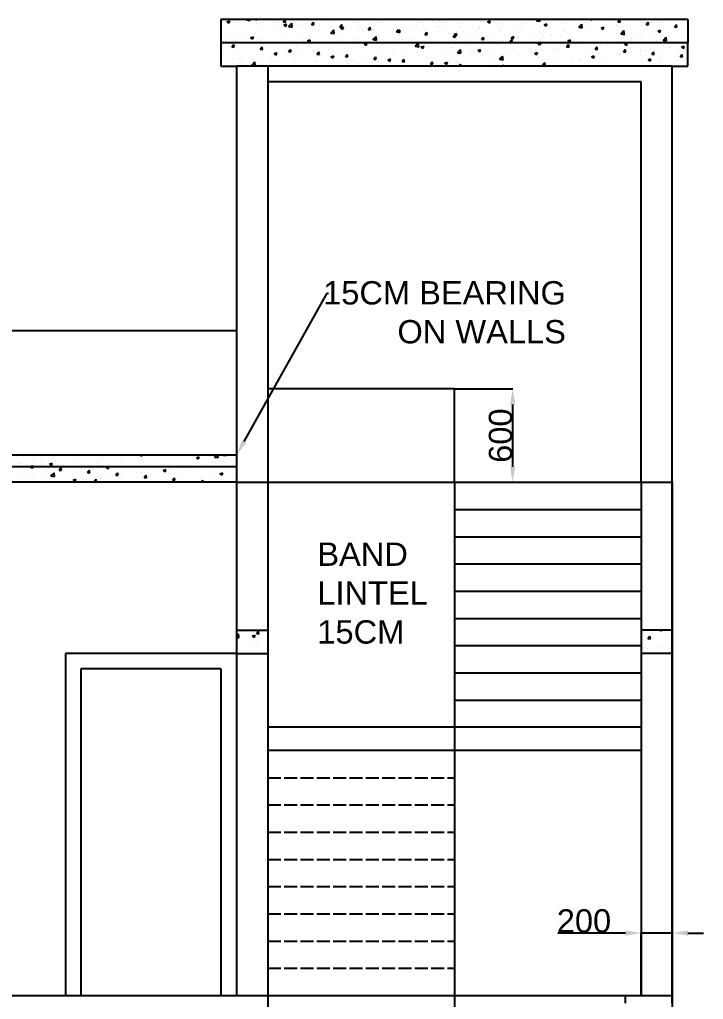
# Model space of a CAD drawing. Header units: millimetres. Extents: x -1589 to 35168, y -1989 to 23976.
# Drawn here: x 3745 to 8139, y 17676 to 23976 of the extents above; entities that cross this region are included whole.
import ezdxf
from ezdxf import colors
from ezdxf.entities.mleader import LeaderData, LeaderLine
from ezdxf.math import Vec2, Vec3

# ---------------------------------------------------------------- set-up
doc = ezdxf.new("R2010")
doc.units = ezdxf.units.MM
doc.linetypes.add('ACAD_ISO02W100', pattern=[15, 12, -3])
doc.layers.get('0').update_dxf_attribs({"true_color": 0xc2ced6})
doc.styles.get("Standard").update_dxf_attribs({"font": 'arial.ttf'})
doc.dimstyles.new('ISO-25', dxfattribs={"dimtxt": 2.5, "dimasz": 2.5, "dimexe": 1.25, "dimexo": 0.625, "dimtad": 1, "dimtxsty": 'Standard', "dimcen": 2.5, "dimadec": 0, "dimazin": 0, "dimtfac": 1, "dimtmove": 0, "dimatfit": 3, "dimfxl": 1, "dimarcsym": 0})

# ---------------------------------------------------------------- blocks, each defined once
blk = doc.blocks.new('*D32')
at = {"color": 0, "lineweight": -2, "transparency": 16777216}
for p, q in [((6539.7, 21600.8), (6914.6, 21600.8)), ((6913.4, 21500.8), (6913.4, 21100.8)), ((6539.7, 21000.8), (6914.6, 21000.8))]:
    blk.add_line(p, q, dxfattribs=at)
at = {"color": 0, "transparency": 16777216}
for points in [[(6896.7, 21500.8), (6930.1, 21500.8), (6913.4, 21600.8)], [(6896.7, 21100.8), (6930.1, 21100.8), (6913.4, 21000.8)]]:
    blk.add_solid(points, dxfattribs=at)
at = {"layer": 'Defpoints', "color": 0, "transparency": 16777216}
for p in [(6539.1, 21600.8), (6539.1, 21000.8), (6913.4, 21000.8)]:
    blk.add_point(p, dxfattribs=at)
at = {"color": 0, "transparency": 16777216, "insert": (6836.2, 21300.8), "char_height": 150, "attachment_point": 5, "rotation": 90}
blk.add_mtext('600', dxfattribs=at)
blk = doc.blocks.new('*D36')
at = {"color": 0, "lineweight": -2, "transparency": 16777216}
for p, q in [((7639.1, 18102.2), (7204.4, 18102.2)), ((7739.1, 17701.5), (7739.1, 18103.5)), ((7939.1, 18102.2), (7739.1, 18102.2)), ((7939.1, 17701.5), (7939.1, 18103.5)), ((8039.1, 18102.2), (8139.1, 18102.2))]:
    blk.add_line(p, q, dxfattribs=at)
at = {"color": 0, "transparency": 16777216}
for points in [[(7639.1, 18118.9), (7639.1, 18085.6), (7739.1, 18102.2)], [(8039.1, 18118.9), (8039.1, 18085.6), (7939.1, 18102.2)]]:
    blk.add_solid(points, dxfattribs=at)
at = {"layer": 'Defpoints', "color": 0, "transparency": 16777216}
for p in [(7739.1, 18102.2), (7739.1, 17700.8), (7939.1, 17700.8)]:
    blk.add_point(p, dxfattribs=at)
at = {"color": 0, "transparency": 16777216, "insert": (7371.7, 18179.5), "char_height": 150, "attachment_point": 5}
blk.add_mtext('200', dxfattribs=at)

msp = doc.modelspace()

# ---------------------------------------------------------------- linework, layer by layer
for p, q in [((5139.07928, 23975.84737), (5039.07928, 23975.84737)), ((5039.07928, 23975.84737), (5039.07928, 23825.84737)), ((8039.07928, 23975.84737), (5139.07928, 23975.84737)), ((8039.07928, 23975.84737), (8039.07928, 23825.84737)), ((5139.07928, 23825.84737), (5039.07928, 23825.84737)), ((5039.07928, 23825.84737), (5039.07928, 23675.84737)), ((8039.07928, 23825.84737), (5139.07928, 23825.84737)), ((8039.07928, 23675.84737), (8039.07928, 23825.84737)), ((5039.07928, 23675.84737), (5139.07928, 23675.84737)), ((7939.07928, 23675.84737), (5139.07928, 23675.84737)), ((5139.07928, 23675.84737), (5139.07928, 21000.84737)), ((5339.07928, 23675.84737), (5339.07928, 21000.84737)), ((7939.07928, 23625.84737), (7939.07928, 23675.84737)), ((7939.07928, 23675.84737), (7989.07928, 23675.84737)), ((7939.07928, 23575.84737), (7939.07928, 23625.84737)), ((7989.07928, 23675.84737), (8039.07928, 23675.84737)), ((7739.07928, 23575.84737), (5339.07928, 23575.84737)), ((7739.07928, 21600.84737), (7739.07928, 23575.84737)), ((7939.07928, 21600.84737), (7939.07928, 23575.84737)), ((117.2048, 21975.84737), (5139.07928, 21975.84737)), ((6539.07928, 21600.84737), (5339.07928, 21600.84737)), ((6539.07928, 21000.84737), (6539.07928, 21600.84737)), ((7739.07928, 21000.84737), (7739.07928, 21600.84737)), ((7939.07928, 21000.84737), (7939.07928, 21600.84737)), ((5139.07928, 21175.84737), (117.2048, 21175.84737)), ((5139.07928, 21100.84737), (117.2048, 21100.84737)), ((5139.07928, 21000.84737), (39.07928, 21000.84737)), ((5139.07928, 21000.84737), (7939.07928, 21000.84737)), ((5139.07928, 21000.84737), (5139.07928, 17700.84737)), ((5339.07928, 21000.84737), (5339.07928, 14350.84737)), ((6539.07928, 21000.84737), (6539.07928, 14350.84737)), ((7739.07928, 21000.84737), (7739.07928, 17700.84737)), ((7939.07928, 17700.84737), (7939.07928, 21000.84737)), ((7939.07928, 21000.84737), (7939.07928, 14350.84737)), ((6539.07928, 20825.84737), (7739.07928, 20825.84737)), ((6539.07928, 20650.84737), (7739.07928, 20650.84737)), ((6539.07928, 20475.84737), (7739.07928, 20475.84737)), ((6539.07928, 20300.84737), (7739.07928, 20300.84737)), ((6539.07928, 20125.84737), (7739.07928, 20125.84737)), ((5139.07928, 20050.84737), (5339.07928, 20050.84737)), ((7939.07928, 20050.84737), (7739.07928, 20050.84737)), ((6539.07928, 19950.84737), (7739.07928, 19950.84737)), ((5139.07928, 19900.84737), (4039.07928, 19900.84737)), ((4039.07928, 19900.84737), (4039.07928, 17700.84737)), ((5139.07928, 19900.84737), (5339.07928, 19900.84737)), ((7939.07928, 19900.84737), (7739.07928, 19900.84737)), ((5039.07928, 19800.84737), (4139.07928, 19800.84737)), ((4139.07928, 19800.84737), (4139.07928, 17700.84737)), ((5039.07928, 19800.84737), (5039.07928, 17700.84737)), ((6539.07928, 19775.84737), (7739.07928, 19775.84737)), ((6539.07928, 19600.84737), (7739.07928, 19600.84737)), ((7739.07928, 19425.84737), (5339.07928, 19425.84737)), ((7739.07928, 19275.84737), (5339.07928, 19275.84737)), ((239.07928, 17700.84737), (7939.07928, 17700.84737)), ((3738.34289, 17700.84737), (5139.07928, 17700.84737)), ((7639.07928, 17650.84737), (7639.07928, 17700.84737)), ((7939.07928, 17650.84737), (7939.07928, 17700.84737))]:
    msp.add_line(p, q)
at = {"linetype": 'Continuous'}
for p, q in [((5069.12305, 23966.64112), (5069.12305, 23966.64112)), ((5077.61517, 23961.08707), (5090.2497, 23952.56497)), ((5077.62314, 23961.10466), (5095.40785, 23967.93157)), ((5090.2517, 23952.56429), (5095.40188, 23967.9133)), ((5128.74778, 23956.91562), (5128.74778, 23956.91562)), ((5202.65433, 23973.28553), (5205.11241, 23975.84737)), ((5202.66276, 23973.26766), (5225.25266, 23969.76416)), ((5225.25563, 23969.78336), (5224.55019, 23975.84737)), ((5264.33837, 23951.18688), (5264.33837, 23951.18688)), ((5265.83116, 23975.84737), (5271.50931, 23975.3506)), ((5271.55157, 23975.35838), (5271.46137, 23975.84737)), ((5399.92897, 23945.45813), (5399.92897, 23945.45813)), ((5409.65263, 23957.57439), (5409.65263, 23957.57439)), ((5438.51197, 23960.73976), (5453.69398, 23959.4115)), ((5438.51201, 23960.74018), (5450.75711, 23975.33332)), ((5442.64598, 23940.74464), (5455.28051, 23932.22254)), ((5442.65402, 23940.76237), (5460.43873, 23947.58928)), ((5453.73568, 23959.41918), (5450.79878, 23975.34058)), ((5455.2825, 23932.22186), (5460.43267, 23947.57087)), ((5473.73337, 23931.2432), (5493.51705, 23951.86205)), ((5481.96421, 23973.84792), (5481.96421, 23973.84792)), ((5496.33447, 23927.74101), (5493.52825, 23951.86335)), ((5540.06556, 23975.45868), (5540.06556, 23975.45868)), ((5541.26333, 23940.95539), (5541.26333, 23940.95539)), ((5610.51565, 23954.03184), (5610.51565, 23954.03184)), ((5617.5548, 23968.11917), (5617.5548, 23968.11917)), ((5620.69664, 23944.80066), (5635.87865, 23943.47241)), ((5620.69668, 23944.80109), (5632.94178, 23959.39424)), ((5635.91979, 23943.47999), (5632.98289, 23959.40139)), ((5701.67713, 23962.07427), (5701.67713, 23962.07427)), ((5753.1454, 23962.39043), (5753.1454, 23962.39043)), ((5765.26344, 23970.44557), (5765.26344, 23970.44557)), ((5802.88135, 23928.862), (5815.12645, 23943.45515)), ((5818.10391, 23927.54079), (5815.167, 23943.46219)), ((5888.73599, 23956.66168), (5888.73599, 23956.66168)), ((5927.61121, 23944.09263), (5927.61121, 23944.09263)), ((6024.32659, 23950.93294), (6024.32659, 23950.93294)), ((6055.90827, 23960.35336), (6055.90827, 23960.35336)), ((6159.91718, 23945.2042), (6159.91718, 23945.2042)), ((6275.25351, 23946.20344), (6275.25351, 23946.20344)), ((6338.83983, 23954.57473), (6338.83983, 23954.57473)), ((6395.2198, 23975.84737), (6398.75855, 23973.46045)), ((6398.76051, 23973.45979), (6399.56163, 23975.84737)), ((6435.03774, 23967.23943), (6435.03774, 23967.23943)), ((6488.80386, 23955.03836), (6488.80386, 23955.03836)), ((6575.37819, 23948.03129), (6575.37819, 23948.03129)), ((6705.79112, 23965.91558), (6705.79112, 23965.91558)), ((6751.15483, 23961.64012), (6763.78937, 23953.11802)), ((6751.16313, 23961.65843), (6768.94784, 23968.48534)), ((6763.7913, 23953.11736), (6768.94148, 23968.46637)), ((6845.92447, 23950.12137), (6845.92447, 23950.12137)), ((6994.05365, 23975.54786), (6994.05365, 23975.54786)), ((7008.61412, 23951.36859), (7008.61412, 23951.36859)), ((7066.53271, 23968.45769), (7073.62308, 23975.84737)), ((7066.54025, 23968.4417), (7089.13015, 23964.9382)), ((7089.13281, 23964.95537), (7087.86572, 23975.84737)), ((7116.18564, 23941.29769), (7128.82018, 23932.77559)), ((7116.19401, 23941.31615), (7133.97872, 23948.14305)), ((7128.8221, 23932.77494), (7133.97227, 23948.12395)), ((7169.02792, 23972.48747), (7169.02792, 23972.48747)), ((7221.63382, 23950.81027), (7221.63382, 23950.81027)), ((7337.61175, 23926.41536), (7357.39543, 23947.0342)), ((7353.55809, 23969.85425), (7353.55809, 23969.85425)), ((7360.21165, 23922.91302), (7357.40543, 23947.03537)), ((7414.37747, 23975.84737), (7422.48191, 23975.13833)), ((7422.51805, 23975.14498), (7422.38849, 23975.84737)), ((7535.44625, 23962.93857), (7535.44625, 23962.93857)), ((7589.48457, 23960.52749), (7604.66658, 23959.19923)), ((7589.48462, 23960.52799), (7601.72972, 23975.12114)), ((7604.70217, 23959.20578), (7601.76526, 23975.12718)), ((7742.60431, 23956.61663), (7742.60431, 23956.61663)), ((7771.66924, 23944.58839), (7786.85125, 23943.26014)), ((7771.66929, 23944.58891), (7783.91439, 23959.18206)), ((7786.88628, 23943.26659), (7783.94938, 23959.18799)), ((7806.19062, 23964.98793), (7806.19062, 23964.98793)), ((7871.51667, 23956.37249), (7871.51667, 23956.37249)), ((7953.85395, 23928.64982), (7966.09906, 23943.24297)), ((7969.07039, 23927.32739), (7966.13349, 23943.24879)), ((7999.81373, 23972.63322), (7999.81373, 23972.63322)), ((5061.28108, 23877.76453), (5061.28108, 23877.76453)), ((5124.86739, 23886.13583), (5124.86739, 23886.13583)), ((5149.4313, 23922.26968), (5149.4313, 23922.26968)), ((5166.1281, 23877.75236), (5166.1281, 23877.75236)), ((5221.06531, 23898.80053), (5221.06531, 23898.80053)), ((5277.72836, 23938.5304), (5277.72836, 23938.5304)), ((5314.25728, 23903.17885), (5314.25728, 23903.17885)), ((5381.4791, 23919.9194), (5381.4791, 23919.9194)), ((5445.06542, 23928.2907), (5445.06542, 23928.2907)), ((5462.38647, 23928.60534), (5462.38647, 23928.60534)), ((5473.74165, 23931.22565), (5496.33155, 23927.72215)), ((5535.51956, 23939.72939), (5535.51956, 23939.72939)), ((5536.97695, 23890.90364), (5536.97695, 23890.90364)), ((5665.27401, 23907.16436), (5665.27401, 23907.16436)), ((5671.11016, 23934.00065), (5671.11016, 23934.00065)), ((5744.81242, 23889.20087), (5764.59609, 23909.81972)), ((5744.82054, 23889.18363), (5767.41044, 23885.68013)), ((5767.41332, 23885.69865), (5764.60709, 23909.821)), ((5794.64169, 23882.92969), (5794.64169, 23882.92969)), ((5797.19828, 23926.20834), (5797.19828, 23926.20834)), ((5802.88131, 23928.86157), (5818.06332, 23927.53332)), ((5806.70075, 23928.2719), (5806.70075, 23928.2719)), ((5807.67679, 23920.40221), (5820.31132, 23911.88011)), ((5807.68489, 23920.42009), (5825.4696, 23927.247)), ((5820.31329, 23911.87944), (5825.46347, 23927.22845)), ((5942.29135, 23922.54316), (5942.29135, 23922.54316)), ((5955.05549, 23904.04857), (5955.05549, 23904.04857)), ((5985.06598, 23912.92248), (6000.24799, 23911.59423)), ((5985.06602, 23912.92292), (5997.31112, 23927.51607)), ((6000.28802, 23911.6016), (5997.35111, 23927.523)), ((6018.6418, 23912.41986), (6018.6418, 23912.41986)), ((6044.41632, 23878.75888), (6044.41632, 23878.75888)), ((6077.88194, 23916.81441), (6077.88194, 23916.81441)), ((6114.83972, 23925.08456), (6114.83972, 23925.08456)), ((6167.25065, 23896.98339), (6182.43265, 23895.65513)), ((6167.25069, 23896.98383), (6179.49579, 23911.57698)), ((6172.7076, 23900.05978), (6185.34214, 23891.53768)), ((6172.71577, 23900.0778), (6190.50048, 23906.90471)), ((6182.47213, 23895.6624), (6179.53523, 23911.5838)), ((6184.74393, 23894.8423), (6184.74393, 23894.8423)), ((6185.34409, 23891.53702), (6190.49426, 23906.88603)), ((6192.5455, 23904.18537), (6192.5455, 23904.18537)), ((6213.47254, 23911.08567), (6213.47254, 23911.08567)), ((6295.50778, 23939.47545), (6295.50778, 23939.47545)), ((6315.15686, 23912.72659), (6315.15686, 23912.72659)), ((6340.67468, 23929.61186), (6340.67468, 23929.61186)), ((6349.06313, 23905.35693), (6349.06313, 23905.35693)), ((6349.43531, 23881.04429), (6364.61732, 23879.71604)), ((6349.43535, 23881.04475), (6361.68046, 23895.63789)), ((6364.65624, 23879.7232), (6361.71934, 23895.6446)), ((6431.09837, 23933.74671), (6431.09837, 23933.74671)), ((6443.45392, 23928.98731), (6443.45392, 23928.98731)), ((6484.65373, 23899.62818), (6484.65373, 23899.62818)), ((6528.63187, 23888.17773), (6528.63187, 23888.17773)), ((6531.62002, 23865.10566), (6543.86513, 23879.69881)), ((6537.73841, 23879.71735), (6550.37295, 23871.19525)), ((6537.74665, 23879.73552), (6555.53136, 23886.56243)), ((6546.84036, 23863.78401), (6543.90345, 23879.70541)), ((6549.6661, 23899.26838), (6549.6661, 23899.26838)), ((6550.37489, 23871.19459), (6555.52506, 23886.5436)), ((6566.68897, 23928.01796), (6566.68897, 23928.01796)), ((6592.21819, 23896.54903), (6592.21819, 23896.54903)), ((6620.24432, 23893.89944), (6620.24432, 23893.89944)), ((6688.4161, 23909.21372), (6688.4161, 23909.21372)), ((6697.79528, 23924.69487), (6697.79528, 23924.69487)), ((6702.27956, 23922.28922), (6702.27956, 23922.28922)), ((6702.70251, 23881.36055), (6702.70251, 23881.36055)), ((6755.83492, 23888.17069), (6755.83492, 23888.17069)), ((6830.99957, 23897.62127), (6830.99957, 23897.62127)), ((6837.87016, 23916.56048), (6837.87016, 23916.56048)), ((6848.8299, 23930.3326), (6848.8299, 23930.3326)), ((6891.42551, 23882.44195), (6891.42551, 23882.44195)), ((6912.41621, 23938.7039), (6912.41621, 23938.7039)), ((6962.92384, 23916.66525), (6962.92384, 23916.66525)), ((6973.46075, 23910.83173), (6973.46075, 23910.83173)), ((7091.0587, 23886.6591), (7091.0587, 23886.6591)), ((7093.33677, 23934.54954), (7093.33677, 23934.54954)), ((7109.05135, 23905.10299), (7109.05135, 23905.10299)), ((7165.79457, 23880.67819), (7165.79457, 23880.67819)), ((7239.18788, 23912.08559), (7239.18788, 23912.08559)), ((7244.64194, 23899.37424), (7244.64194, 23899.37424)), ((7261.99249, 23893.34289), (7261.99249, 23893.34289)), ((7337.61914, 23926.39969), (7360.20904, 23922.89619)), ((7350.46949, 23885.29921), (7350.46949, 23885.29921)), ((7380.23254, 23893.6455), (7380.23254, 23893.6455)), ((7387.31706, 23937.51208), (7387.31706, 23937.51208)), ((7422.40628, 23914.46176), (7422.40628, 23914.46176)), ((7480.88242, 23903.1835), (7480.88242, 23903.1835)), ((7481.21645, 23920.95526), (7493.85099, 23912.43316)), ((7481.22489, 23920.97386), (7499.00959, 23927.80077)), ((7485.9926, 23922.83306), (7485.9926, 23922.83306)), ((7493.8529, 23912.43252), (7499.00307, 23927.78153)), ((7515.82313, 23887.91676), (7515.82313, 23887.91676)), ((7582.19051, 23935.49776), (7582.19051, 23935.49776)), ((7608.69079, 23884.37303), (7628.47447, 23904.99188)), ((7608.69804, 23884.35767), (7631.28794, 23880.85417)), ((7609.17948, 23919.44422), (7609.17948, 23919.44422)), ((7631.29049, 23880.87067), (7628.48427, 23904.99302)), ((7651.41373, 23882.18801), (7651.41373, 23882.18801)), ((7741.10374, 23938.4882), (7741.10374, 23938.4882)), ((7835.56887, 23877.47205), (7835.56887, 23877.47205)), ((7846.24727, 23900.61283), (7858.8818, 23892.09073)), ((7846.25576, 23900.63158), (7864.04047, 23907.45849)), ((7858.88369, 23892.09009), (7864.03387, 23907.4391)), ((7953.85391, 23928.6493), (7969.03592, 23927.32105)), ((7969.34691, 23887.66562), (7969.34691, 23887.66562)), ((7995.98267, 23898.59093), (7995.98267, 23898.59093)), ((7996.72513, 23888.07818), (7996.72513, 23888.07818)), ((5109.38609, 23801.5615), (5121.6312, 23816.15465)), ((5124.61032, 23800.24063), (5121.67342, 23816.16203)), ((5146.3427, 23837.71464), (5146.3427, 23837.71464)), ((5160.24989, 23856.19457), (5160.24989, 23856.19457)), ((5229.22956, 23858.82187), (5241.86409, 23850.29977)), ((5229.23753, 23858.83946), (5247.02224, 23865.66637)), ((5241.86608, 23850.2991), (5247.01625, 23865.6481)), ((5274.63976, 23853.97537), (5274.63976, 23853.97537)), ((5295.84049, 23850.46582), (5295.84049, 23850.46582)), ((5314.65944, 23819.73883), (5314.65944, 23819.73883)), ((5378.24576, 23828.11012), (5378.24576, 23828.11012)), ((5406.56402, 23873.01935), (5406.56402, 23873.01935)), ((5431.43109, 23844.73708), (5431.43109, 23844.73708)), ((5474.44367, 23840.77482), (5474.44367, 23840.77482)), ((5567.02168, 23839.00834), (5567.02168, 23839.00834)), ((5594.26037, 23838.47944), (5606.8949, 23829.95734)), ((5594.26841, 23838.49717), (5612.05312, 23845.32408)), ((5606.89687, 23829.95667), (5612.04705, 23845.30568)), ((5634.85746, 23861.8937), (5634.85746, 23861.8937)), ((5662.18541, 23822.60932), (5662.18541, 23822.60932)), ((5698.44378, 23870.26499), (5698.44378, 23870.26499)), ((5702.61228, 23833.27959), (5702.61228, 23833.27959)), ((5748.15795, 23827.9059), (5748.15795, 23827.9059)), ((5794.10968, 23841.6533), (5794.10968, 23841.6533)), ((5838.20287, 23827.55085), (5838.20287, 23827.55085)), ((5896.28713, 23853.33239), (5896.28713, 23853.33239)), ((5924.52261, 23859.53759), (5924.52261, 23859.53759)), ((5959.29118, 23818.13701), (5971.92572, 23809.61491)), ((5959.29929, 23818.15489), (5977.08399, 23824.9818)), ((5971.92767, 23809.61425), (5977.07784, 23824.96326)), ((5973.79347, 23821.8221), (5973.79347, 23821.8221)), ((6015.89146, 23847.15855), (6035.67513, 23867.77739)), ((6015.89944, 23847.14162), (6038.48934, 23843.63812)), ((6038.49216, 23843.6563), (6035.68593, 23867.77865)), ((6048.02005, 23824.90398), (6048.02005, 23824.90398)), ((6052.81966, 23875.79832), (6052.81966, 23875.79832)), ((6105.27856, 23822.98891), (6105.27856, 23822.98891)), ((6109.38406, 23816.09336), (6109.38406, 23816.09336)), ((6208.43385, 23846.02286), (6208.43385, 23846.02286)), ((6253.40774, 23848.4154), (6253.40774, 23848.4154)), ((6272.02016, 23854.39416), (6272.02016, 23854.39416)), ((6286.9705, 23805.11622), (6306.75418, 23825.73506)), ((6309.571, 23801.61395), (6306.76477, 23825.7363)), ((6312.06826, 23828.17155), (6312.06826, 23828.17155)), ((6368.21808, 23867.05885), (6368.21808, 23867.05885)), ((6401.53692, 23873.84189), (6401.53692, 23873.84189)), ((6440.36531, 23844.43227), (6440.36531, 23844.43227)), ((6531.61998, 23865.1052), (6546.80199, 23863.77695)), ((6572.28958, 23863.47626), (6572.28958, 23863.47626)), ((6713.80465, 23849.16611), (6728.98666, 23847.83785)), ((6713.80469, 23849.16658), (6726.0498, 23863.75972)), ((6729.02447, 23847.84481), (6726.08757, 23863.76621)), ((6782.01023, 23830.15203), (6782.01023, 23830.15203)), ((6794.80034, 23835.80612), (6794.80034, 23835.80612)), ((6845.59655, 23838.52332), (6845.59655, 23838.52332)), ((6895.98932, 23833.22701), (6911.17133, 23831.89876)), ((6895.98936, 23833.22749), (6908.23447, 23847.82064)), ((6902.76922, 23859.37492), (6915.40376, 23850.85282)), ((6902.77753, 23859.39323), (6920.56223, 23866.22014)), ((6911.20858, 23831.90562), (6908.27168, 23847.82702)), ((6915.40568, 23850.85217), (6920.55586, 23866.20118)), ((6941.79446, 23851.18802), (6941.79446, 23851.18802)), ((6942.92952, 23861.23261), (6942.92952, 23861.23261)), ((6959.83523, 23832.11021), (6959.83523, 23832.11021)), ((7027.01611, 23876.71321), (7027.01611, 23876.71321)), ((7078.17399, 23817.28792), (7093.356, 23815.95967)), ((7078.17403, 23817.28841), (7085.35586, 23825.84737)), ((7085.35586, 23825.84737), (7090.41913, 23831.88155)), ((7090.24816, 23849.9945), (7090.24816, 23849.9945)), ((7091.57003, 23825.84737), (7090.45579, 23831.88782)), ((7093.39269, 23815.96642), (7091.57003, 23825.84737)), ((7102.20826, 23872.3069), (7102.20826, 23872.3069)), ((7162.6067, 23870.98446), (7162.6067, 23870.98446)), ((7218.54522, 23866.25523), (7218.54522, 23866.25523)), ((7260.3587, 23801.34932), (7272.6038, 23815.94247)), ((7267.80004, 23839.03249), (7280.43457, 23830.51039)), ((7267.8084, 23839.05095), (7285.59311, 23845.87786)), ((7275.57681, 23800.02723), (7272.6399, 23815.94863)), ((7280.43648, 23830.50975), (7285.58665, 23845.85876)), ((7298.1973, 23865.25572), (7298.1973, 23865.25572)), ((7355.58662, 23814.28119), (7355.58662, 23814.28119)), ((7419.17294, 23822.65249), (7419.17294, 23822.65249)), ((7433.78789, 23859.52697), (7433.78789, 23859.52697)), ((7477.79382, 23818.62846), (7477.79382, 23818.62846)), ((7515.37085, 23835.31718), (7515.37085, 23835.31718)), ((7569.37849, 23853.79823), (7569.37849, 23853.79823)), ((7606.09087, 23834.88918), (7606.09087, 23834.88918)), ((7632.83085, 23818.69006), (7645.46538, 23810.16796)), ((7632.83928, 23818.70866), (7650.62399, 23825.53557)), ((7645.46727, 23810.16732), (7650.61745, 23825.51633)), ((7673.08855, 23836.81264), (7673.08855, 23836.81264)), ((7675.78464, 23856.43606), (7675.78464, 23856.43606)), ((7704.96908, 23848.06949), (7704.96908, 23848.06949)), ((7738.01514, 23853.93316), (7738.01514, 23853.93316)), ((7739.37096, 23864.80736), (7739.37096, 23864.80736)), ((7787.00432, 23876.45927), (7787.00432, 23876.45927)), ((7821.21773, 23862.23913), (7821.21773, 23862.23913)), ((7840.55968, 23842.34074), (7840.55968, 23842.34074)), ((7868.42807, 23871.81745), (7868.42807, 23871.81745)), ((7879.76984, 23842.3307), (7899.55351, 23862.94955)), ((7879.77693, 23842.31566), (7902.36683, 23838.81216)), ((7902.36934, 23838.82832), (7899.56311, 23862.95066)), ((7922.59492, 23870.73052), (7922.59492, 23870.73052)), ((7976.15028, 23836.612), (7976.15028, 23836.612)), ((8030.20916, 23831.89565), (8030.20916, 23831.89565)), ((5058.04773, 23785.95526), (5058.04773, 23785.95526)), ((5109.38606, 23801.5611), (5124.56807, 23800.23285)), ((5143.2541, 23753.1596), (5143.2541, 23753.1596)), ((5154.24564, 23798.61995), (5154.24564, 23798.61995)), ((5271.55115, 23769.42033), (5271.55115, 23769.42033)), ((5291.57073, 23785.62201), (5306.75273, 23784.29375)), ((5291.57076, 23785.62242), (5303.81587, 23800.21556)), ((5303.77041, 23751.62643), (5303.77041, 23751.62643)), ((5306.79443, 23784.30143), (5303.85753, 23800.22283)), ((5380.84395, 23756.55668), (5393.47848, 23748.03458)), ((5380.85192, 23756.57426), (5398.63663, 23763.40117)), ((5393.48046, 23748.0339), (5398.63063, 23763.38291)), ((5403.47542, 23788.46431), (5403.47542, 23788.46431)), ((5451.89959, 23777.05292), (5451.89959, 23777.05292)), ((5473.75539, 23769.68291), (5488.9374, 23768.35466)), ((5473.75543, 23769.68333), (5486.00054, 23784.27648)), ((5488.97855, 23768.36224), (5486.04164, 23784.28364)), ((5533.88835, 23806.3486), (5533.88835, 23806.3486)), ((5568.0378, 23761.71312), (5568.0378, 23761.71312)), ((5600.02877, 23802.47941), (5600.02877, 23802.47941)), ((5631.62412, 23770.08442), (5631.62412, 23770.08442)), ((5655.94006, 23753.74382), (5671.12207, 23752.41557)), ((5655.9401, 23753.74425), (5668.1852, 23768.33739)), ((5671.16266, 23752.42304), (5668.22575, 23768.34444)), ((5727.82203, 23782.74911), (5727.82203, 23782.74911)), ((5791.02107, 23757.09826), (5791.02107, 23757.09826)), ((5809.0202, 23772.13593), (5809.0202, 23772.13593)), ((5838.12477, 23737.80516), (5850.36987, 23752.39831)), ((5853.34677, 23736.48384), (5850.40987, 23752.40524)), ((5888.23582, 23803.86799), (5888.23582, 23803.86799)), ((5921.434, 23774.98255), (5921.434, 23774.98255)), ((5951.82214, 23812.23929), (5951.82214, 23812.23929)), ((5957.14938, 23797.56242), (5957.14938, 23797.56242)), ((6049.73106, 23791.24328), (6049.73106, 23791.24328)), ((6181.65533, 23810.28726), (6181.65533, 23810.28726)), ((6205.2005, 23754.21358), (6205.2005, 23754.21358)), ((6244.97466, 23810.36462), (6244.97466, 23810.36462)), ((6286.97833, 23805.09961), (6309.56823, 23801.59611)), ((6301.39841, 23766.87828), (6301.39841, 23766.87828)), ((6324.32199, 23797.79458), (6336.95653, 23789.27248)), ((6324.33016, 23797.8126), (6342.11487, 23804.63951)), ((6336.95847, 23789.27182), (6342.10864, 23804.62083)), ((6350.41279, 23759.52665), (6350.41279, 23759.52665)), ((6380.56525, 23804.63587), (6380.56525, 23804.63587)), ((6437.27671, 23759.87724), (6437.27671, 23759.87724)), ((6461.81221, 23787.99716), (6461.81221, 23787.99716)), ((6498.54198, 23784.95314), (6498.54198, 23784.95314)), ((6516.15585, 23798.90713), (6516.15585, 23798.90713)), ((6525.39853, 23796.36845), (6525.39853, 23796.36845)), ((6558.04954, 23763.07389), (6577.83322, 23783.69273)), ((6558.05722, 23763.05759), (6580.64712, 23759.55409)), ((6569.20098, 23778.92122), (6569.20098, 23778.92122)), ((6580.64984, 23759.5716), (6577.84362, 23783.69395)), ((6621.59644, 23809.03315), (6621.59644, 23809.03315)), ((6646.67116, 23810.37963), (6646.67116, 23810.37963)), ((6651.74644, 23793.17838), (6651.74644, 23793.17838)), ((6689.3528, 23777.45215), (6701.98734, 23768.93005)), ((6689.36104, 23777.47032), (6707.14575, 23784.29723)), ((6699.61391, 23796.80551), (6699.61391, 23796.80551)), ((6701.98926, 23768.9294), (6707.13944, 23784.27841)), ((6787.33704, 23787.44964), (6787.33704, 23787.44964)), ((6827.91097, 23813.06623), (6827.91097, 23813.06623)), ((6874.9748, 23751.00744), (6874.9748, 23751.00744)), ((6922.92763, 23781.7209), (6922.92763, 23781.7209)), ((7035.3886, 23772.12632), (7035.3886, 23772.12632)), ((7054.38362, 23757.10972), (7067.01815, 23748.58762)), ((7054.39192, 23757.12803), (7072.17662, 23763.95494)), ((7058.51823, 23775.99215), (7058.51823, 23775.99215)), ((7067.02006, 23748.58698), (7072.17023, 23763.93599)), ((7087.15956, 23765.43946), (7087.15956, 23765.43946)), ((7098.97491, 23780.49762), (7098.97491, 23780.49762)), ((7194.10882, 23770.26341), (7194.10882, 23770.26341)), ((7195.17282, 23793.16231), (7195.17282, 23793.16231)), ((7215.45662, 23781.70019), (7215.45662, 23781.70019)), ((7228.70101, 23760.53317), (7228.70101, 23760.53317)), ((7260.35866, 23801.34883), (7275.54066, 23800.02057)), ((7329.69942, 23764.53466), (7329.69942, 23764.53466)), ((7347.38089, 23800.74417), (7347.38089, 23800.74417)), ((7376.83019, 23785.95966), (7376.83019, 23785.95966)), ((7442.54332, 23785.40973), (7457.72533, 23784.08148)), ((7442.54337, 23785.41024), (7454.78847, 23800.00338)), ((7457.76092, 23784.08803), (7454.82402, 23800.00943)), ((7465.29001, 23758.80592), (7465.29001, 23758.80592)), ((7524.95937, 23811.38615), (7524.95937, 23811.38615)), ((7585.82161, 23755.61618), (7585.82161, 23755.61618)), ((7600.88061, 23753.07718), (7600.88061, 23753.07718)), ((7608.96498, 23756.25548), (7608.96498, 23756.25548)), ((7624.72799, 23769.47064), (7639.91, 23768.14239)), ((7624.72804, 23769.47115), (7636.97314, 23784.0643)), ((7639.94503, 23768.14883), (7637.00813, 23784.07023)), ((7672.5513, 23764.62678), (7672.5513, 23764.62678)), ((7733.9508, 23781.04267), (7733.9508, 23781.04267)), ((7734.92654, 23769.37813), (7734.92654, 23769.37813)), ((7768.74921, 23777.29148), (7768.74921, 23777.29148)), ((7806.91266, 23753.53155), (7822.09467, 23752.20329)), ((7806.91271, 23753.53206), (7819.15781, 23768.12521)), ((7822.12914, 23752.20964), (7819.19224, 23768.13104)), ((7865.33947, 23787.26242), (7865.33947, 23787.26242)), ((7882.07998, 23806.46916), (7882.07998, 23806.46916)), ((7929.163, 23798.41035), (7929.163, 23798.41035)), ((7989.09738, 23737.59298), (8001.34248, 23752.18613)), ((7992.74932, 23806.78165), (7992.74932, 23806.78165)), ((7993.63652, 23803.52314), (7993.63652, 23803.52314)), ((7997.86166, 23798.34763), (8010.49619, 23789.82553)), ((7997.87016, 23798.36638), (8015.65486, 23805.19329)), ((8004.31326, 23736.27044), (8001.37635, 23752.19184)), ((8010.49807, 23789.8249), (8015.64824, 23805.17391)), ((5087.42598, 23698.43938), (5087.42598, 23698.43938)), ((5110.78788, 23726.40136), (5110.78788, 23726.40136)), ((5155.64123, 23726.19994), (5155.64123, 23726.19994)), ((5164.34324, 23692.28284), (5164.34324, 23692.28284)), ((5236.32924, 23683.81708), (5256.11292, 23704.43592)), ((5246.37848, 23720.67262), (5246.37848, 23720.67262)), ((5247.83978, 23719.55825), (5247.83978, 23719.55825)), ((5258.93034, 23680.31488), (5256.12412, 23704.43723)), ((5311.42609, 23727.92955), (5311.42609, 23727.92955)), ((5364.63265, 23695.85646), (5364.63265, 23695.85646)), ((5381.96907, 23714.94387), (5381.96907, 23714.94387)), ((5400.38682, 23703.90927), (5400.38682, 23703.90927)), ((5407.62401, 23740.59425), (5407.62401, 23740.59425)), ((5512.76183, 23721.28295), (5512.76183, 23721.28295)), ((5517.55967, 23709.21513), (5517.55967, 23709.21513)), ((5530.79975, 23721.79356), (5530.79975, 23721.79356)), ((5653.15026, 23703.48639), (5653.15026, 23703.48639)), ((5659.0968, 23738.05428), (5659.0968, 23738.05428)), ((5660.89102, 23746.70944), (5660.89102, 23746.70944)), ((5745.87476, 23736.21425), (5758.5093, 23727.69215)), ((5745.8828, 23736.23198), (5763.66751, 23743.05888)), ((5758.51125, 23727.69148), (5763.66143, 23743.04049)), ((5788.74086, 23697.75764), (5788.74086, 23697.75764)), ((5821.41616, 23703.68742), (5821.41616, 23703.68742)), ((5838.12473, 23737.80473), (5853.30674, 23736.47647)), ((5885.00248, 23712.05871), (5885.00248, 23712.05871)), ((5918.3454, 23690.42752), (5918.3454, 23690.42752)), ((5924.33145, 23692.0289), (5924.33145, 23692.0289)), ((5981.20039, 23724.72341), (5981.20039, 23724.72341)), ((6020.3094, 23721.86563), (6035.49141, 23720.53738)), ((6020.30944, 23721.86607), (6032.55454, 23736.45922)), ((6035.53088, 23720.54465), (6032.59398, 23736.46605)), ((6046.64246, 23706.68824), (6046.64246, 23706.68824)), ((6054.15443, 23708.67366), (6054.15443, 23708.67366)), ((6110.90557, 23715.87181), (6123.54011, 23707.34972)), ((6110.91368, 23715.88969), (6128.69838, 23722.7166)), ((6123.54205, 23707.34906), (6128.69222, 23722.69807)), ((6141.61419, 23745.84229), (6141.61419, 23745.84229)), ((6178.56672, 23725.73222), (6178.56672, 23725.73222)), ((6202.28361, 23734.10016), (6202.28361, 23734.10016)), ((6202.49407, 23705.92654), (6217.67608, 23704.59829)), ((6202.49411, 23705.92699), (6214.73921, 23720.52014)), ((6217.715, 23704.60545), (6214.77809, 23720.52685)), ((6308.97965, 23743.61651), (6308.97965, 23743.61651)), ((6384.67874, 23689.98745), (6399.86074, 23688.65919)), ((6384.67878, 23689.9879), (6396.92388, 23704.58105)), ((6399.89911, 23688.66626), (6396.96221, 23704.58766)), ((6458.57886, 23696.18788), (6458.57886, 23696.18788)), ((6475.93638, 23695.52938), (6488.57092, 23687.00728)), ((6475.94455, 23695.54741), (6493.72926, 23702.37432)), ((6488.57284, 23687.00663), (6493.72302, 23702.35564)), ((6554.77678, 23708.85257), (6554.77678, 23708.85257)), ((6566.11238, 23694.36618), (6566.11238, 23694.36618)), ((6568.37261, 23675.84737), (6579.10855, 23688.64196)), ((6581.50764, 23675.84737), (6579.14632, 23688.64846)), ((6696.52531, 23712.25047), (6696.52531, 23712.25047)), ((6715.19057, 23729.97145), (6715.19057, 23729.97145)), ((6778.77689, 23738.34275), (6778.77689, 23738.34275)), ((6824.82236, 23728.51119), (6824.82236, 23728.51119)), ((6829.12858, 23721.03156), (6848.91226, 23741.65041)), ((6829.13612, 23721.01558), (6851.72602, 23717.51208)), ((6851.72868, 23717.52925), (6848.92246, 23741.65159)), ((6932.44264, 23709.68018), (6932.44264, 23709.68018)), ((6956.74663, 23747.55517), (6956.74663, 23747.55517)), ((7080.57183, 23735.10667), (7080.57183, 23735.10667)), ((7100.20762, 23678.98924), (7119.9913, 23699.60808)), ((7122.76558, 23675.84737), (7120.0013, 23699.60924)), ((7128.35316, 23692.98174), (7128.35316, 23692.98174)), ((7212.36801, 23697.14515), (7212.36801, 23697.14515)), ((7288.76696, 23714.10061), (7288.76696, 23714.10061)), ((7289.56325, 23704.76319), (7289.56325, 23704.76319)), ((7344.29228, 23716.18913), (7344.29228, 23716.18913)), ((7352.35327, 23722.47191), (7352.35327, 23722.47191)), ((7419.41443, 23736.76729), (7432.04896, 23728.24519)), ((7419.42279, 23736.78575), (7437.2075, 23743.61266)), ((7432.05085, 23728.24455), (7437.20103, 23743.59356)), ((7437.69243, 23730.18969), (7437.69243, 23730.18969)), ((7448.55118, 23735.13661), (7448.55118, 23735.13661)), ((7474.70521, 23734.07342), (7474.70521, 23734.07342)), ((7603.00227, 23750.33414), (7603.00227, 23750.33414)), ((7736.4712, 23747.34843), (7736.4712, 23747.34843)), ((7784.44524, 23716.42486), (7797.07977, 23707.90276)), ((7784.45367, 23716.44346), (7802.23838, 23723.27037)), ((7797.08165, 23707.90213), (7802.23182, 23723.25114)), ((7830.95585, 23692.15391), (7830.95585, 23692.15391)), ((7862.25086, 23702.70738), (7862.25086, 23702.70738)), ((7862.34334, 23698.22978), (7862.34334, 23698.22978)), ((7872.0618, 23741.61969), (7872.0618, 23741.61969)), ((7925.92966, 23706.60108), (7925.92966, 23706.60108)), ((7979.08503, 23717.5804), (7979.08503, 23717.5804)), ((7989.09733, 23737.59245), (8004.27934, 23736.2642)), ((7990.54792, 23718.9681), (7990.54792, 23718.9681)), ((8007.65239, 23735.89094), (8007.65239, 23735.89094)), ((8022.12757, 23719.26577), (8022.12757, 23719.26577)), ((5170.55119, 23675.84737), (5185.22015, 23681.47826)), ((5183.33091, 23675.84737), (5185.21421, 23681.46014)), ((5236.33752, 23683.79952), (5258.92742, 23680.29602)), ((5268.46255, 23684.86529), (5268.46255, 23684.86529)), ((5299.93383, 23686.55409), (5299.93383, 23686.55409)), ((5435.52443, 23680.82535), (5435.52443, 23680.82535)), ((5661.00237, 23682.56854), (5661.00237, 23682.56854)), ((5906.02525, 23683.24717), (5906.02525, 23683.24717)), ((6059.92205, 23686.30015), (6059.92205, 23686.30015)), ((6195.51264, 23680.57141), (6195.51264, 23680.57141)), ((6394.99255, 23687.81658), (6394.99255, 23687.81658)), ((6784.31346, 23684.25369), (6784.31346, 23684.25369)), ((6842.64855, 23675.84737), (6858.76014, 23682.03203)), ((6856.68494, 23675.84737), (6858.75381, 23682.01322)), ((7032.15525, 23680.31704), (7032.15525, 23680.31704)), ((7084.07096, 23680.88442), (7084.07096, 23680.88442)), ((7100.21501, 23678.97356), (7120.37209, 23675.84737)), ((7141.43407, 23679.3367), (7141.43407, 23679.3367)), ((7701.92955, 23677.1109), (7701.92955, 23677.1109)), ((7731.83793, 23684.82309), (7731.83793, 23684.82309)), ((4518.69599, 21175.84737), (4528.25009, 21169.40305)), ((4528.25185, 21169.40245), (4530.41437, 21175.84737)), ((4997.24532, 21162.68566), (5009.87392, 21175.84737)), ((5019.84502, 21159.1833), (5017.90644, 21175.84737)), ((5056.23995, 21174.58255), (5071.42196, 21173.25429)), ((5056.23999, 21174.58293), (5057.30098, 21175.84737)), ((5071.4581, 21173.26095), (5070.981, 21175.84737)), ((3751.36891, 21123.6122), (3751.36891, 21123.6122)), ((3757.62012, 21120.42865), (3757.62012, 21120.42865)), ((3821.01361, 21100.84737), (3828.43583, 21109.69283)), ((3830.10821, 21100.84737), (3828.47527, 21109.69977)), ((3830.72658, 21157.01818), (3830.72658, 21157.01818)), ((3839.65536, 21148.81843), (3839.65536, 21148.81843)), ((3881.78184, 21141.49649), (3881.78184, 21141.49649)), ((3893.21071, 21114.69991), (3893.21071, 21114.69991)), ((3894.31289, 21165.38947), (3894.31289, 21165.38947)), ((3937.16832, 21116.34481), (3949.80286, 21107.82271)), ((3937.17524, 21116.36007), (3954.95995, 21123.18698)), ((3949.80464, 21107.8221), (3954.95481, 21123.17111)), ((3975.24595, 21143.08969), (3975.24595, 21143.08969)), ((4010.07889, 21157.75721), (4010.07889, 21157.75721)), ((4028.80131, 21108.97116), (4028.80131, 21108.97116)), ((4110.83655, 21137.36095), (4110.83655, 21137.36095)), ((4123.23376, 21126.66577), (4123.23376, 21126.66577)), ((4147.69125, 21107.36377), (4147.69125, 21107.36377)), ((4243.88917, 21120.02846), (4243.88917, 21120.02846)), ((4246.42714, 21131.6322), (4246.42714, 21131.6322)), ((4269.32749, 21110.13045), (4269.32749, 21110.13045)), ((4271.36294, 21152.09226), (4271.36294, 21152.09226)), ((4382.01774, 21125.90346), (4382.01774, 21125.90346)), ((4397.62455, 21126.39117), (4397.62455, 21126.39117)), ((4404.30296, 21141.14734), (4404.30296, 21141.14734)), ((4467.88928, 21149.51864), (4467.88928, 21149.51864)), ((4517.60833, 21120.17471), (4517.60833, 21120.17471)), ((4529.54881, 21145.43515), (4529.54881, 21145.43515)), ((4564.08719, 21162.18333), (4564.08719, 21162.18333)), ((4653.19893, 21114.44597), (4653.19893, 21114.44597)), ((4659.96174, 21163.31944), (4659.96174, 21163.31944)), ((4788.78952, 21108.71723), (4788.78952, 21108.71723)), ((4880.64637, 21157.58272), (4893.2809, 21149.06062)), ((4880.65348, 21157.59842), (4898.43819, 21164.42532)), ((4893.28265, 21149.06002), (4898.43282, 21164.40903)), ((4917.09446, 21114.06911), (4917.09446, 21114.06911)), ((4977.87935, 21125.27651), (4977.87935, 21125.27651)), ((4997.25256, 21162.6703), (5019.84246, 21159.1668)), ((5001.52197, 21127.67229), (5001.52197, 21127.67229)), ((5041.46566, 21133.6478), (5041.46566, 21133.6478)), ((5047.5074, 21131.9534), (5047.5074, 21131.9534)), ((5137.66357, 21146.3125), (5137.66357, 21146.3125)), ((3763.90691, 21056.8376), (3763.90691, 21056.8376)), ((3816.1907, 21095.09935), (3831.3727, 21093.7711)), ((3816.19072, 21095.09968), (3821.01361, 21100.84737)), ((3826.9754, 21075.81279), (3826.9754, 21075.81279)), ((3827.49323, 21065.2089), (3827.49323, 21065.2089)), ((3831.41218, 21093.77837), (3830.10821, 21100.84737)), ((3878.69323, 21056.94145), (3878.69323, 21056.94145)), ((3923.69114, 21077.87359), (3923.69114, 21077.87359)), ((3946.60406, 21041.38652), (3966.38774, 21062.00536)), ((3969.20436, 21037.88423), (3966.39814, 21062.00657)), ((3975.10458, 21101.23928), (3975.10458, 21101.23928)), ((3998.37536, 21079.16026), (4013.55737, 21077.83201)), ((3998.37539, 21079.16059), (4010.6205, 21093.75374)), ((4006.99029, 21073.20217), (4006.99029, 21073.20217)), ((4013.59629, 21077.83917), (4010.65939, 21093.76057)), ((4084.10494, 21098.99247), (4084.10494, 21098.99247)), ((4138.91456, 21092.24615), (4138.91456, 21092.24615)), ((4164.3919, 21103.24242), (4164.3919, 21103.24242)), ((4180.56003, 21063.22117), (4195.74204, 21061.89291)), ((4180.56006, 21063.22151), (4192.80517, 21077.81465)), ((4195.7804, 21061.89998), (4192.8435, 21077.82138)), ((4299.9825, 21097.51368), (4299.9825, 21097.51368)), ((4302.19914, 21096.00238), (4314.83367, 21087.48028)), ((4302.20612, 21096.01779), (4314.78762, 21100.84737)), ((4314.78762, 21100.84737), (4319.99083, 21102.8447)), ((4314.83544, 21087.47968), (4319.3208, 21100.84737)), ((4319.3208, 21100.84737), (4319.98561, 21102.82869)), ((4362.7447, 21047.28207), (4377.92671, 21045.95382)), ((4362.74473, 21047.28242), (4374.98984, 21061.87557)), ((4377.96451, 21045.96078), (4375.02761, 21061.88218)), ((4401.06961, 21049.33806), (4401.06961, 21049.33806)), ((4435.57309, 21091.78493), (4435.57309, 21091.78493)), ((4497.26753, 21062.00276), (4497.26753, 21062.00276)), ((4526.46021, 21060.88011), (4526.46021, 21060.88011)), ((4544.9294, 21031.34334), (4557.1745, 21045.93648)), ((4557.13443, 21051.39282), (4557.13443, 21051.39282)), ((4560.14863, 21030.02159), (4557.21172, 21045.94299)), ((4571.16369, 21086.05619), (4571.16369, 21086.05619)), ((4656.87314, 21078.7644), (4656.87314, 21078.7644)), ((4657.68132, 21083.12164), (4657.68132, 21083.12164)), ((4667.22995, 21075.65995), (4679.86448, 21067.13785)), ((4667.237, 21075.6755), (4685.0217, 21082.50241)), ((4679.86623, 21067.13725), (4685.01641, 21082.48626)), ((4705.26361, 21076.81931), (4705.26361, 21076.81931)), ((4706.75428, 21080.32744), (4706.75428, 21080.32744)), ((4721.26764, 21091.49293), (4721.26764, 21091.49293)), ((4785.1702, 21095.02513), (4785.1702, 21095.02513)), ((4817.46555, 21104.15763), (4817.46555, 21104.15763)), ((4842.34488, 21074.5987), (4842.34488, 21074.5987)), ((4853.39279, 21102.2458), (4853.39279, 21102.2458)), ((4914.25504, 21046.47583), (4914.25504, 21046.47583)), ((4924.38012, 21102.98848), (4924.38012, 21102.98848)), ((4977.93548, 21068.86996), (4977.93548, 21068.86996)), ((5032.26076, 21055.31752), (5044.89529, 21046.79542)), ((5032.26787, 21055.33322), (5050.05258, 21062.16013)), ((5044.41879, 21047.39836), (5044.41879, 21047.39836)), ((5044.89703, 21046.79483), (5050.0472, 21062.14384)), ((5059.97071, 21097.25974), (5059.97071, 21097.25974)), ((5062.38422, 21071.90232), (5062.38422, 21071.90232)), ((5070.84391, 21046.13192), (5070.84391, 21046.13192)), ((5113.52607, 21063.14121), (5113.52607, 21063.14121)), ((3748.2803, 21039.05716), (3748.2803, 21039.05716)), ((3789.12224, 21019.7076), (3789.12224, 21019.7076)), ((3924.71283, 21013.97885), (3924.71283, 21013.97885)), ((3946.61175, 21041.37022), (3969.20165, 21037.86672)), ((4060.30343, 21008.25011), (4060.30343, 21008.25011)), ((4080.87159, 21007.18319), (4080.87159, 21007.18319)), ((4088.78272, 21014.07961), (4101.41725, 21005.55751)), ((4088.78963, 21014.09487), (4106.57434, 21020.92178)), ((4101.41902, 21005.55691), (4106.56919, 21020.90592)), ((4135.82595, 21007.69112), (4135.82595, 21007.69112)), ((4177.0695, 21019.84789), (4177.0695, 21019.84789)), ((4195.89402, 21002.52137), (4195.89402, 21002.52137)), ((4219.1254, 21000.84737), (4237.46678, 21019.96304)), ((4239.7009, 21000.84737), (4237.47698, 21019.96422)), ((4266.23889, 21025.57541), (4266.23889, 21025.57541)), ((4337.4833, 21040.96677), (4337.4833, 21040.96677)), ((4394.53594, 21041.83613), (4394.53594, 21041.83613)), ((4409.00525, 21025.96633), (4409.00525, 21025.96633)), ((4544.92937, 21031.34298), (4560.11138, 21030.01473)), ((4727.11404, 21015.40389), (4742.29604, 21014.07563)), ((4727.11407, 21015.40425), (4739.35917, 21029.9974)), ((4742.33274, 21014.08239), (4739.39584, 21030.00379)), ((4750.64589, 21003.97705), (4750.64589, 21003.97705)), ((4766.12586, 21021.04934), (4766.12586, 21021.04934)), ((4782.08159, 21010.47009), (4782.08159, 21010.47009)), ((4910.45855, 21000.84737), (4921.54384, 21014.05831)), ((4911.05968, 21025.09593), (4911.05968, 21025.09593)), ((4914.00586, 21029.51407), (4914.00586, 21029.51407)), ((4924.01803, 21000.84737), (4921.57995, 21014.06459)), ((4974.646, 21033.46723), (4974.646, 21033.46723)), ((5202.35256, 20038.7286), (5202.35256, 20038.7286)), ((5267.70051, 20028.24185), (5279.94562, 20042.835)), ((5282.91529, 20026.91926), (5279.97839, 20042.84066)), ((5305.27218, 20043.52712), (5305.27218, 20043.52712)), ((7814.72735, 20036.61704), (7814.72735, 20036.61704)), ((7860.93667, 20050.84737), (7869.54806, 20045.03892)), ((7869.5496, 20045.0384), (7871.49873, 20050.84737)), ((7910.92526, 20049.28174), (7910.92526, 20049.28174)), ((5139.07928, 20012.24736), (5151.72863, 20025.43069)), ((5139.07928, 20003.6923), (5154.5415, 20001.29425)), ((5154.54385, 20001.3094), (5151.73763, 20025.43174)), ((5157.143, 20018.10063), (5157.143, 20018.10063)), ((5239.89582, 20011.77006), (5252.53035, 20003.24796)), ((5239.90267, 20011.78518), (5257.68738, 20018.61209)), ((5252.53198, 20003.24741), (5257.68216, 20018.59642)), ((5255.90792, 20004.61007), (5255.90792, 20004.61007)), ((5264.48827, 19983.48756), (5264.48827, 19983.48756)), ((5267.70048, 20028.24147), (5282.88249, 20026.91322)), ((5337.94316, 20032.99985), (5337.94316, 20032.99985)), ((7751.14103, 20028.24574), (7751.14103, 20028.24574)), ((7783.04242, 19996.15101), (7798.22442, 19994.82276)), ((7783.04246, 19996.1515), (7795.28756, 20010.74465)), ((7798.25, 19994.82747), (7795.3131, 20010.74887)), ((7812.23263, 20002.5874), (7812.23263, 20002.5874)), ((7854.64938, 19998.54639), (7854.64938, 19998.54639)), ((5151.81944, 19909.61776), (5151.81944, 19909.61776)), ((5229.60203, 19970.42963), (5229.60203, 19970.42963)), ((7747.90769, 19936.43647), (7747.90769, 19936.43647)), ((7778.57387, 19929.88246), (7778.57387, 19929.88246)), ((7844.1056, 19949.10116), (7844.1056, 19949.10116)), ((7851.56078, 19913.99135), (7851.56078, 19913.99135)), ((7873.09487, 19946.81743), (7873.09487, 19946.81743)), ((7914.16446, 19924.15372), (7914.16446, 19924.15372)), ((5287.41004, 19903.88902), (5287.41004, 19903.88902))]:
    msp.add_line(p, q, dxfattribs=at)
at = {"linetype": 'ACAD_ISO02W100', "ltscale": 7}
for p, q in [((5339.07928, 19100.84737), (6539.07928, 19100.84737)), ((5339.07928, 18925.84737), (6539.07928, 18925.84737)), ((5339.07928, 18750.84737), (6539.07928, 18750.84737)), ((5339.07928, 18575.84737), (6539.07928, 18575.84737)), ((5339.07928, 18400.84737), (6539.07928, 18400.84737)), ((5339.07928, 18225.84737), (6539.07928, 18225.84737)), ((5339.07928, 18050.84737), (6539.07928, 18050.84737)), ((5339.07928, 17875.84737), (6539.07928, 17875.84737))]:
    msp.add_line(p, q, dxfattribs=at)

# ---------------------------------------------------------------- texts
at = {"insert": (5658.09733, 20613.60646), "char_height": 150, "attachment_point": 1}
msp.add_mtext('BAND ^JLINTEL^J15CM', dxfattribs=at)

# ---------------------------------------------------------------- dimensions: what is measured, and where the dimension line sits
dim = msp.add_linear_dim(base=(6913.38485, 21000.84737), p1=(6539.07928, 21600.84737), p2=(6539.07928, 21000.84737), angle=90, dimstyle='ISO-25', override={"dimtxt": 150, "dimasz": 100})
dim.commit()
dim.dimension.update_dxf_attribs({"geometry": '*D32', "text_midpoint": (6836.1739, 21300.84737)})
dim = msp.add_linear_dim(base=(7739.07928, 18102.24719), p1=(7939.07928, 17700.84737), p2=(7739.07928, 17700.84737), dimstyle='ISO-25', override={"dimtxt": 150, "dimasz": 100})
dim.commit()
dim.dimension.update_dxf_attribs({"geometry": '*D36', "text_midpoint": (7371.72508, 18179.45814)})

# ---------------------------------------------------------------- leaders
ml = msp.add_multileader_mtext('Standard')
ml.set_content('15CM BEARING ^JON WALLS', color=256)
ml.set_leader_properties()
ml.build(insert=Vec2(0, 0))
ml.multileader.update_dxf_attribs({"arrow_head_size": 100})
ctx = ml.context
ctx.base_point, ctx.char_height, ctx.arrow_head_size, ctx.plane_origin = Vec3(5729.17367, 22217.80421), 150, 100, Vec3(5139.07928, 21175.84737)
ctx.text_align_type = 2
notes = []
notes.append((ctx, [(0, (1, 1, 0), (5721.17367, 22217.80421), (1, 0), 8, [(0, [(5139.07928, 21175.84737)], 0, [])])]))
ctx.mtext.insert, ctx.mtext.alignment, ctx.mtext.flow_direction = Vec3(7255.62796, 22294.0832), 3, 5
for ctx, leaders in notes:
    for number, flags, end, landing, length, lines in leaders:
        leader = LeaderData()
        leader.index, (leader.has_last_leader_line, leader.has_dogleg_vector, leader.attachment_direction) = number, flags
        leader.last_leader_point, leader.dogleg_vector, leader.dogleg_length = Vec3(end), Vec3(landing), length
        for number, points, colour, breaks in lines:
            line = LeaderLine()
            line.index, line.vertices, line.color, line.breaks = number, Vec3.list(points), colors.encode_raw_color(colour), breaks
            leader.lines.append(line)
        ctx.leaders.append(leader)

doc.saveas('drawing.dxf')
